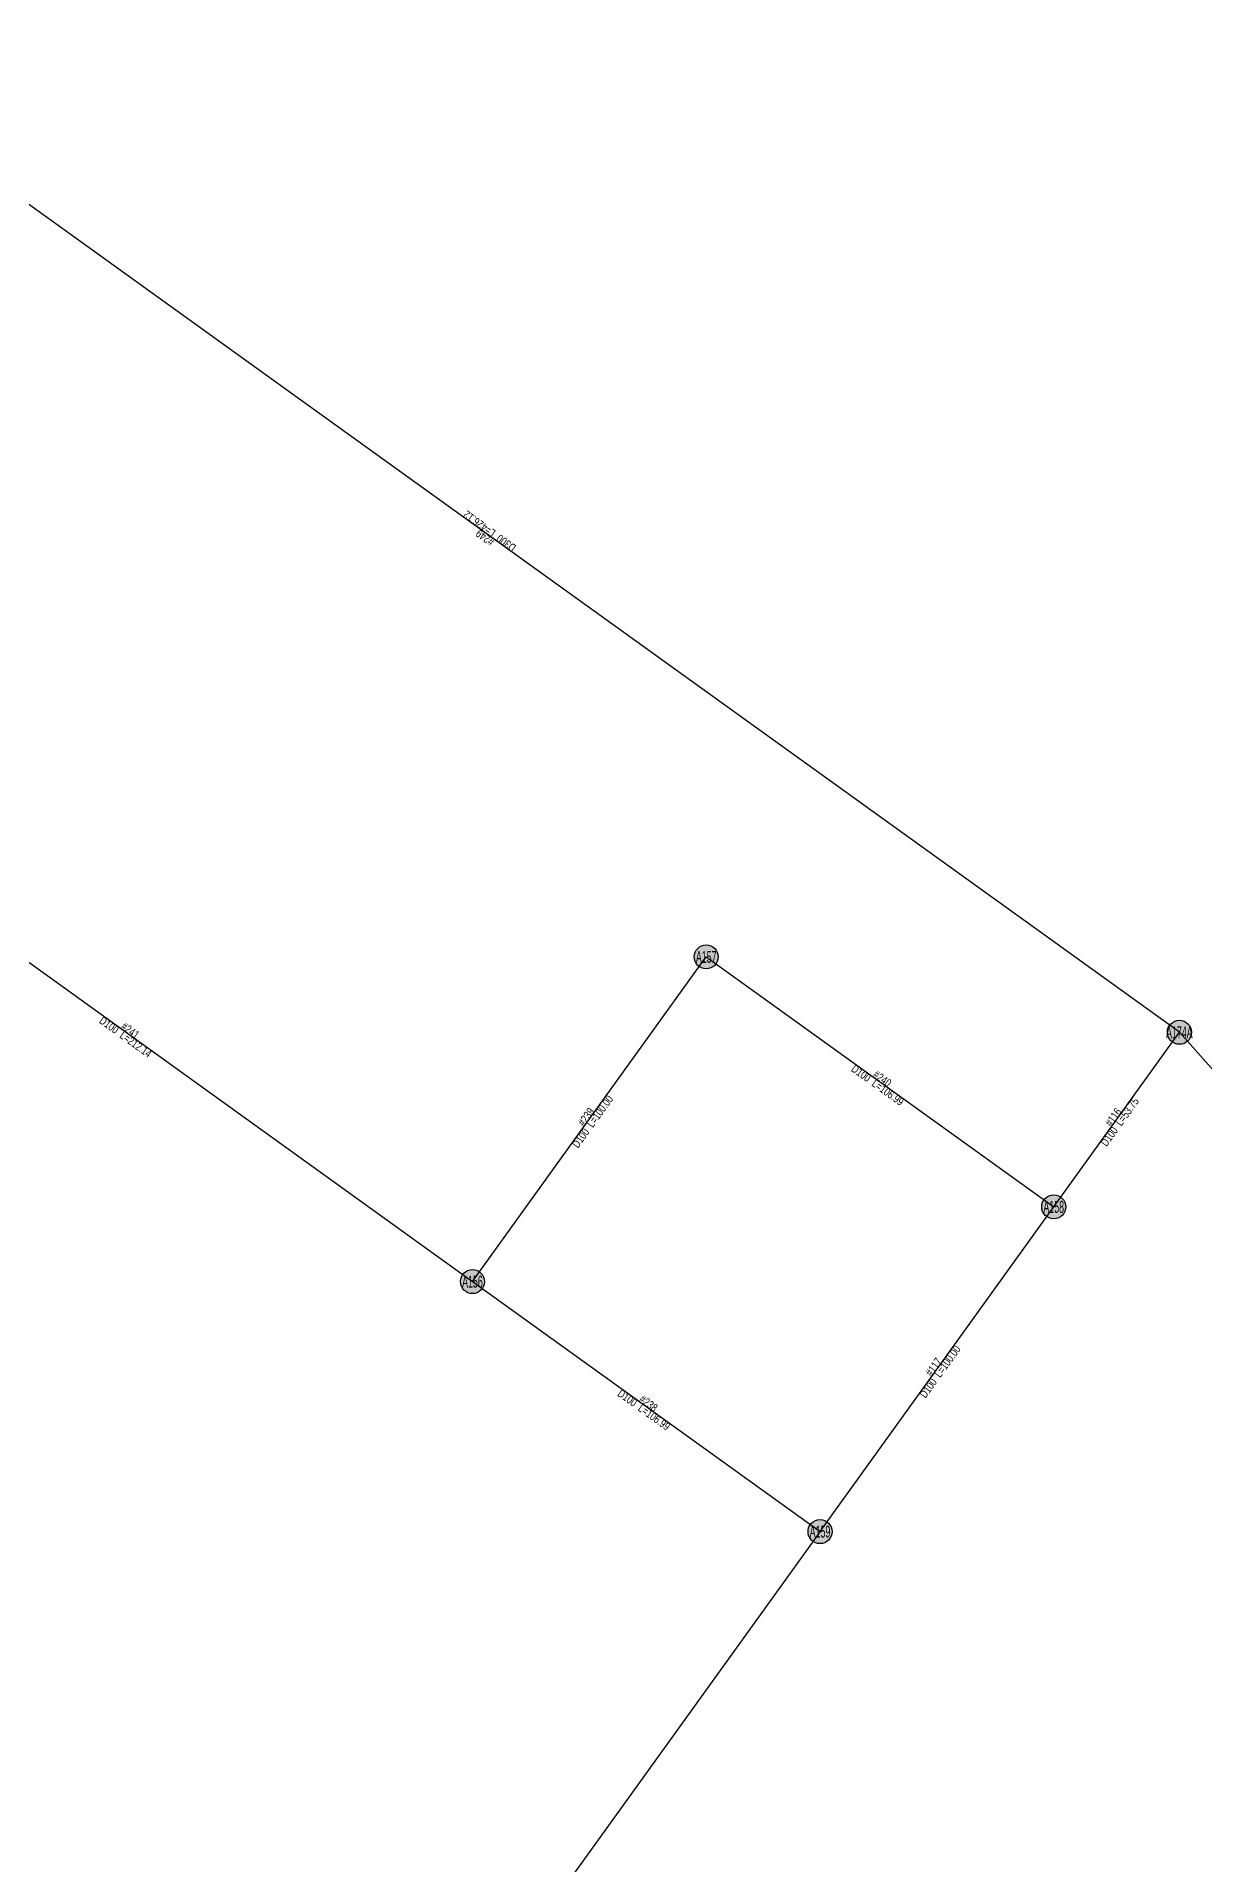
# Model space of a CAD drawing. Header units: metres. Extents: x 145472 to 149777, y 297313 to 301407.
# Drawn here: x 148782.9 to 149074.7, y 298852.6 to 299309.5 of the extents above; entities that cross this region are included whole.
import ezdxf
from ezdxf.enums import TextEntityAlignment as Align

# ---------------------------------------------------------------- set-up
doc = ezdxf.new("R2010")
doc.units = ezdxf.units.M
for name, color, linetype in [('EPANET2-JUNCTION', 7, 'Continuous'), ('EPANET2-PIPE', 3, 'Continuous'), ('EPANET2-PIPE_no', 7, 'Continuous')]:
    doc.layers.add(name, color=color, linetype=linetype)

# ---------------------------------------------------------------- blocks, each defined once
blk = doc.blocks.new('PIPE_BLOCK')
at = {"width": 0.8}
for tag, p in [('INFO', (0, -1)), ('ID', (0, 1))]:
    blk.add_attdef(tag, text='', height=2, dxfattribs=at).set_placement(p, align=Align.MIDDLE_CENTER)
blk = doc.blocks.new('JUNCTION_BLOCK')
h = blk.add_hatch(color=255)
edge = h.paths.add_edge_path()
edge.add_arc((0, 0), 3, 0, 360)
at = {"color": 5}
blk.add_circle((0, 0), 3, dxfattribs=at)
at = {"color": 5, "width": 0.7}
blk.add_attdef('ID', text='', height=3, dxfattribs=at).set_placement((0, 0), align=Align.MIDDLE_CENTER)

msp = doc.modelspace()

# ---------------------------------------------------------------- linework, layer by layer
at = {"layer": 'EPANET2-PIPE'}
for points in [[(149068.43, 299060.6), (148860.45, 299210.26), (148722.55, 299309.49)], [(148719.59, 299122.2), (148891.78, 298998.29)], [(148891.78, 298998.29), (148950.19, 299079.46)], [(148950.19, 299079.46), (149037.03, 299016.97)], [(149037.03, 299016.97), (149068.43, 299060.6)], [(149244.59, 298862.15), (149068.43, 299060.6)], [(148978.63, 298935.8), (149037.03, 299016.97)], [(148891.78, 298998.29), (148978.63, 298935.8)], [(148978.63, 298935.8), (148784.71, 298666.32)]]:
    msp.add_lwpolyline(points, dxfattribs=at)

# ---------------------------------------------------------------- block references
at = {"layer": 'EPANET2-JUNCTION'}
ref = msp.add_blockref('JUNCTION_BLOCK', (148950.19, 299079.46), dxfattribs=at)
ref.add_attrib('ID', 'A157', dxfattribs={"layer": '0', "color": 5, "height": 3, "width": 0.55}).set_placement((148950.19, 299079.46), align=Align.MIDDLE_CENTER)
ref = msp.add_blockref('JUNCTION_BLOCK', (149068.43, 299060.6), dxfattribs=at)
ref.add_attrib('ID', 'A174A', dxfattribs={"layer": '0', "color": 5, "height": 3, "width": 0.55}).set_placement((149068.43, 299060.6), align=Align.MIDDLE_CENTER)
ref = msp.add_blockref('JUNCTION_BLOCK', (149037.03, 299016.97), dxfattribs=at)
ref.add_attrib('ID', 'A158', dxfattribs={"layer": '0', "color": 5, "height": 3, "width": 0.55}).set_placement((149037.03, 299016.97), align=Align.MIDDLE_CENTER)
ref = msp.add_blockref('JUNCTION_BLOCK', (148891.78, 298998.29), dxfattribs=at)
ref.add_attrib('ID', 'A156', dxfattribs={"layer": '0', "color": 5, "height": 3, "width": 0.55}).set_placement((148891.78, 298998.29), align=Align.MIDDLE_CENTER)
ref = msp.add_blockref('JUNCTION_BLOCK', (148978.63, 298935.8), dxfattribs=at)
ref.add_attrib('ID', 'A159', dxfattribs={"layer": '0', "color": 5, "height": 3, "width": 0.55}).set_placement((148978.63, 298935.8), align=Align.MIDDLE_CENTER)
at = {"layer": 'EPANET2-PIPE_no'}
for p, rotation, values in [((148895.49, 299185.04), 144.2614691143201, {'ID': '#249', 'INFO': 'D300  L=426.12'}), ((148805.69, 299060.25), 324.2614691143329, {'ID': '#241', 'INFO': 'D100  L=212.14'}), ((148993.61, 299048.21), 324.26146948759174, {'ID': '#240', 'INFO': 'D100  L=106.99'}), ((148920.99, 299038.88), 54.26146948624341, {'ID': '#239', 'INFO': 'D100  L=100.00'}), ((149052.73, 299038.78), 54.26146911305641, {'ID': '#116', 'INFO': 'D100  L=53.75'}), ((149007.83, 298976.38), 54.261469112942684, {'ID': '#117', 'INFO': 'D100  L=100.00'}), ((148935.2, 298967.05), 324.26146911427895, {'ID': '#238', 'INFO': 'D100  L=106.99'})]:
    msp.add_blockref('PIPE_BLOCK', p, dxfattribs=dict(at, rotation=rotation)).add_auto_attribs(values)

doc.saveas('drawing.dxf')
